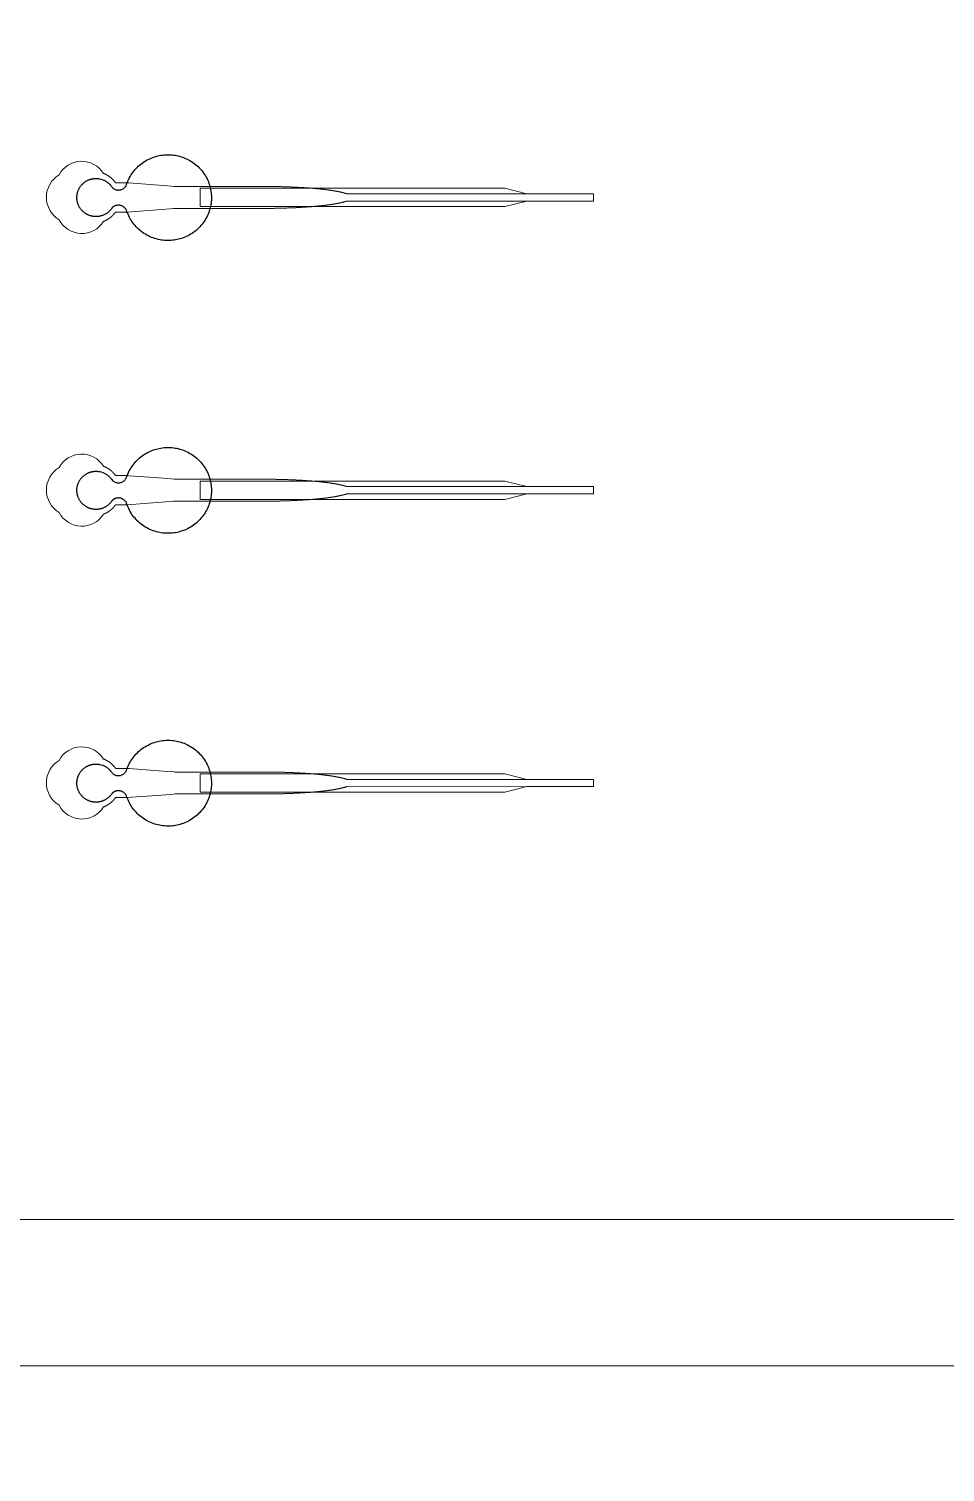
# Model space of a CAD drawing. Header units: inches. Extents: x -52997 to 52003, y -52254 to 52746.
# Drawn here: x -15364 to -9110, y -7101 to 2758 of the extents above; entities that cross this region are included whole.
import ezdxf

# ---------------------------------------------------------------- set-up
doc = ezdxf.new("R2010")
doc.units = ezdxf.units.IN
doc.header["$MEASUREMENT"] = 0
doc.layers.add('1', color=1, linetype='Continuous')
doc.layers.add('2', color=140, linetype='Continuous', lineweight=0)
doc.layers.add('3', color=90, linetype='Continuous', lineweight=0)

msp = doc.modelspace()

# ---------------------------------------------------------------- linework, layer by layer
at = {"layer": '1'}
for points in [[(-16283.4, -47485.7), (0, -47485.7), (16283.4, -47485.7, 5.999107)], [(-16250, -47285.7), (0, -47285.7), (16250, -47285.7, 5.986812)], [(-13685.8, -45485.7), (0, -45485.7), (13685.8, -45485.7, 6.794322)]]:
    msp.add_lwpolyline(points, format="xyb", close=True, dxfattribs=at)
msp.add_circle((-497.2, 245.8), 52500, dxfattribs=at)
for points in [[(-14797.1, 1534.5), (-14774.9, 1557.7), (-14743.2, 1552.5), (-14711.6, 1547.3), (-14697.9, 1518.2), (-14622.5, 1277.4), (-14370.5, 1315.1), (-14118.5, 1352.7), (-14118.4, 1604.9), (-14118.2, 1857), (-14370.2, 1894.9), (-14622.2, 1932.8), (-14697.9, 1692.1), (-14711.1, 1663.6), (-14741.9, 1657.8), (-14772.8, 1652.1), (-14795.4, 1673.9), (-14846.7, 1757.3), (-14941.1, 1731.2), (-15035.5, 1705.1), (-15036.7, 1607.1), (-15037.9, 1509.2), (-14944.2, 1480.8), (-14850.4, 1452.4), (-14797.1, 1534.5)], [(-14797.1, -465.5), (-14774.9, -442.3), (-14743.2, -447.5), (-14711.6, -452.7), (-14697.9, -481.8), (-14622.5, -722.6), (-14370.5, -684.9), (-14118.5, -647.3), (-14118.4, -395.1), (-14118.2, -143), (-14370.2, -105.1), (-14622.2, -67.2), (-14697.9, -307.9), (-14711.1, -336.4), (-14741.9, -342.2), (-14772.8, -347.9), (-14795.4, -326.1), (-14846.7, -242.7), (-14941.1, -268.8), (-15035.5, -294.9), (-15036.7, -392.9), (-15037.9, -490.8), (-14944.2, -519.2), (-14850.4, -547.6), (-14797.1, -465.5)], [(-14797.1, -2465.5), (-14774.9, -2442.3), (-14743.2, -2447.5), (-14711.6, -2452.7), (-14697.9, -2481.8), (-14622.5, -2722.6), (-14370.5, -2684.9), (-14118.5, -2647.3), (-14118.4, -2395.1), (-14118.2, -2143), (-14370.2, -2105.1), (-14622.2, -2067.2), (-14697.9, -2307.9), (-14711.1, -2336.4), (-14741.9, -2342.2), (-14772.8, -2347.9), (-14795.4, -2326.1), (-14846.7, -2242.7), (-14941.1, -2268.8), (-15035.5, -2294.9), (-15036.7, -2392.9), (-15037.9, -2490.8), (-14944.2, -2519.2), (-14850.4, -2547.6), (-14797.1, -2465.5)]]:
    msp.add_rational_spline(points, [1, 0.884783429184, 1, 0.884783429184, 1, 0.758252289935, 1, 0.758252289935, 1, 0.758252289935, 1, 0.758252289935, 1, 0.888941908896, 1, 0.888941908896, 1, 0.79946124759, 1, 0.79946124759, 1, 0.79946124759, 1, 0.79946124759, 1], degree=2, knots=[0, 0, 0, 0.969535, 0.969535, 1.939069, 1.939069, 3.359405, 3.359405, 4.779741, 4.779741, 6.200078, 6.200078, 7.620414, 7.620414, 8.571947, 8.571947, 9.52348, 9.52348, 10.812277, 10.812277, 12.101074, 12.101074, 13.389871, 13.389871, 14.678668, 14.678668, 14.678668], dxfattribs=at)
at = {"layer": '2'}
for points in [[(-16283.4, -47485.7), (0, -47485.7), (16283.4, -47485.7, 5.999107)], [(-16250, -47285.7), (0, -47285.7), (16250, -47285.7, 5.986812)], [(-13685.8, -45485.7), (0, -45485.7), (13685.8, -45485.7, 6.794322)], [(-14854.3, 1442.7), (-14854, 1442.8), (-14853.1, 1443.2), (-14852.3, 1443.5), (-14851.4, 1443.8), (-14850.6, 1444.2), (-14849.8, 1444.5), (-14848.9, 1444.9), (-14848.1, 1445.2), (-14847.2, 1445.6), (-14846.3, 1446), (-14845.5, 1446.4), (-14844.6, 1446.7), (-14843.8, 1447.1), (-14842.9, 1447.5), (-14842.1, 1447.9), (-14841.2, 1448.4), (-14840.4, 1448.8), (-14839.5, 1449.2), (-14838.6, 1449.6), (-14837.8, 1450.1), (-14836.9, 1450.5), (-14836.1, 1451), (-14835.2, 1451.4), (-14834.3, 1451.9), (-14833.5, 1452.3), (-14832.6, 1452.8), (-14831.8, 1453.3), (-14830.9, 1453.8), (-14830.1, 1454.3), (-14829.2, 1454.8), (-14828.4, 1455.3), (-14827.5, 1455.8), (-14826.7, 1456.3), (-14825.8, 1456.8), (-14825, 1457.3), (-14824.1, 1457.8), (-14823.3, 1458.4), (-14822.4, 1458.9), (-14821.6, 1459.5), (-14820.7, 1460), (-14819.9, 1460.6), (-14819.1, 1461.1), (-14818.2, 1461.7), (-14817.4, 1462.3), (-14816.6, 1462.9), (-14815.7, 1463.4), (-14814.9, 1464), (-14814.1, 1464.6), (-14813.2, 1465.2), (-14812.4, 1465.8), (-14811.6, 1466.4), (-14810.8, 1467.1), (-14810, 1467.7), (-14809.2, 1468.3), (-14808.4, 1468.9), (-14807.6, 1469.6), (-14806.8, 1470.2), (-14806, 1470.8), (-14805.2, 1471.5), (-14804.4, 1472.1), (-14803.6, 1472.8), (-14802.8, 1473.5), (-14802.1, 1474.1), (-14801.3, 1474.8), (-14800.5, 1475.5), (-14799.8, 1476.1), (-14799, 1476.8), (-14798.2, 1477.5), (-14797.5, 1478.2), (-14796.7, 1478.9), (-14796, 1479.6), (-14795.3, 1480.3), (-14794.5, 1481), (-14793.8, 1481.7), (-14793.1, 1482.4), (-14792.3, 1483.1), (-14791.6, 1483.8), (-14790.9, 1484.5), (-14790.2, 1485.3), (-14789.5, 1486), (-14788.8, 1486.7), (-14788.1, 1487.4), (-14787.5, 1488.2), (-14786.8, 1488.9), (-14786.1, 1489.6), (-14785.4, 1490.4), (-14784.8, 1491.1), (-14784.1, 1491.9), (-14783.5, 1492.6), (-14782.8, 1493.4), (-14782.2, 1494.1), (-14781.5, 1494.9), (-14780.9, 1495.6), (-14780.3, 1496.4), (-14779.7, 1497.1), (-14779.1, 1497.9), (-14778.5, 1498.6), (-14777.9, 1499.4), (-14777.3, 1500.2), (-14776.7, 1500.9), (-14776.1, 1501.7), (-14775.5, 1502.5), (-14775, 1503.2), (-14774.4, 1504), (-14773.9, 1504.8), (-14773.3, 1505.5), (-14772.8, 1506.3), (-14729.2, 1506.3), (-14707.4, 1506.3), (-14696.5, 1506.3), (-14693.8, 1506.3), (-14692.4, 1506.3), (-14692.4, 1506.3), (-14692.4, 1506.3), (-14692.4, 1506.3), (-14692.3, 1506.3), (-14692.3, 1506.3), (-14692.2, 1506.3), (-14691.9, 1506.4), (-14691.2, 1506.4), (-14689.8, 1506.5), (-14687.1, 1506.7), (-14665, 1508.4), (-14488.3, 1522), (-14400, 1528.7), (-14377.9, 1530.4), (-14366.9, 1531.3), (-14366.5, 1531.3), (-14366.5, 1531.3), (-14366.4, 1531.3), (-14366.4, 1531.3), (-14366.3, 1531.3), (-14365.9, 1531.3), (-14105.4, 1531.3), (-14099.1, 1531.3), (-14086.6, 1531.3), (-13986.1, 1531.3), (-13785, 1531.3), (-13772.5, 1531.3), (-13766.2, 1531.3), (-13763, 1531.3), (-13761.5, 1531.3), (-13761.1, 1531.3), (-13760.9, 1531.3), (-13760.8, 1531.3), (-13760.7, 1531.3), (-13760.7, 1531.3), (-13760.7, 1531.3), (-13760.1, 1531.3), (-13755.5, 1531.3), (-13750.9, 1531.3), (-13746.3, 1531.3), (-13741.7, 1531.4), (-13737, 1531.4), (-13732.4, 1531.4), (-13727.7, 1531.4), (-13723, 1531.5), (-13718.3, 1531.5), (-13713.6, 1531.5), (-13708.9, 1531.6), (-13704.2, 1531.7), (-13699.5, 1531.7), (-13694.7, 1531.8), (-13690, 1531.8), (-13685.2, 1531.9), (-13680.4, 1532), (-13675.7, 1532.1), (-13670.9, 1532.2), (-13666.1, 1532.3), (-13661.3, 1532.4), (-13656.5, 1532.5), (-13651.7, 1532.6), (-13646.9, 1532.7), (-13642.1, 1532.8), (-13637.2, 1532.9), (-13632.4, 1533.1), (-13627.6, 1533.2), (-13622.8, 1533.3), (-13617.9, 1533.5), (-13613.1, 1533.6), (-13608.3, 1533.8), (-13603.4, 1533.9), (-13598.6, 1534.1), (-13593.8, 1534.3), (-13588.9, 1534.5), (-13584.1, 1534.6), (-13579.3, 1534.8), (-13574.5, 1535), (-13569.6, 1535.2), (-13564.8, 1535.4), (-13560, 1535.6), (-13555.2, 1535.9), (-13550.4, 1536.1), (-13545.6, 1536.3), (-13540.8, 1536.5), (-13536.1, 1536.8), (-13531.3, 1537), (-13526.5, 1537.3), (-13521.8, 1537.5), (-13517, 1537.8), (-13512.3, 1538), (-13507.6, 1538.3), (-13502.9, 1538.6), (-13498.2, 1538.9), (-13493.5, 1539.2), (-13488.8, 1539.5), (-13484.2, 1539.8), (-13479.6, 1540.1), (-13474.9, 1540.4), (-13470.3, 1540.7), (-13465.7, 1541), (-13461.2, 1541.3), (-13458.9, 1541.5), (-13456.6, 1541.7), (-13454.3, 1541.8), (-13452.1, 1542), (-13449.8, 1542.2), (-13447.6, 1542.3), (-13445.3, 1542.5), (-13443.1, 1542.7), (-13440.8, 1542.9), (-13438.6, 1543), (-13436.3, 1543.2), (-13434.1, 1543.4), (-13431.9, 1543.6), (-13429.7, 1543.8), (-13427.5, 1543.9), (-13425.3, 1544.1), (-13423.1, 1544.3), (-13420.9, 1544.5), (-13418.7, 1544.7), (-13416.5, 1544.9), (-13414.3, 1545.1), (-13412.2, 1545.3), (-13410, 1545.5), (-13407.9, 1545.7), (-13405.7, 1545.9), (-13403.6, 1546.1), (-13401.4, 1546.3), (-13399.3, 1546.5), (-13397.2, 1546.7), (-13395, 1546.9), (-13392.9, 1547.1), (-13390.8, 1547.3), (-13388.7, 1547.5), (-13386.6, 1547.7), (-13384.6, 1547.9), (-13382.5, 1548.1), (-13380.4, 1548.3), (-13378.3, 1548.5), (-13376.3, 1548.7), (-13374.2, 1548.9), (-13372.2, 1549.2), (-13370.2, 1549.4), (-13368.1, 1549.6), (-13366.1, 1549.8), (-13364.1, 1550), (-13362.1, 1550.3), (-13360.1, 1550.5), (-13358.1, 1550.7), (-13356.1, 1550.9), (-13354.2, 1551.2), (-13352.2, 1551.4), (-13350.2, 1551.6), (-13348.3, 1551.8), (-13346.4, 1552.1), (-13344.4, 1552.3), (-13342.5, 1552.5), (-13340.6, 1552.8), (-13338.7, 1553), (-13336.8, 1553.2), (-13334.9, 1553.5), (-13333, 1553.7), (-13331.1, 1554), (-13329.3, 1554.2), (-13327.4, 1554.4), (-13325.6, 1554.7), (-13323.7, 1554.9), (-13321.9, 1555.2), (-13320.1, 1555.4), (-13318.3, 1555.7), (-13316.4, 1555.9), (-13314.7, 1556.2), (-13312.9, 1556.4), (-13311.1, 1556.7), (-13309.3, 1556.9), (-13307.6, 1557.2), (-13305.8, 1557.4), (-13304.1, 1557.7), (-13302.4, 1557.9), (-13300.6, 1558.2), (-13298.9, 1558.4), (-13297.2, 1558.7), (-13295.5, 1558.9), (-13293.8, 1559.2), (-13292.2, 1559.5), (-13290.5, 1559.7), (-13288.9, 1560), (-13287.2, 1560.3), (-13285.6, 1560.5), (-13284, 1560.8), (-13282.3, 1561), (-13280.7, 1561.3), (-13279.1, 1561.6), (-13277.6, 1561.8), (-13276, 1562.1), (-13274.4, 1562.4), (-13272.9, 1562.7), (-13271.3, 1562.9), (-13269.8, 1563.2), (-13268.3, 1563.5), (-13266.8, 1563.7), (-13265.3, 1564), (-13263.8, 1564.3), (-13262.3, 1564.6), (-13260.8, 1564.8), (-13259.4, 1565.1), (-13257.9, 1565.4), (-13256.5, 1565.7), (-13255, 1565.9), (-13253.6, 1566.2), (-13252.2, 1566.5), (-13250.8, 1566.8), (-13249.4, 1567.1), (-13248.1, 1567.4), (-13246.7, 1567.6), (-13245.3, 1567.9), (-13244, 1568.2), (-13242.7, 1568.5), (-13241.3, 1568.8), (-13240, 1569.1), (-13238.7, 1569.3), (-13237.4, 1569.6), (-13236.1, 1569.9), (-13234.9, 1570.2), (-13233.6, 1570.5), (-13232.4, 1570.8), (-13231.1, 1571.1), (-13229.9, 1571.4), (-13228.7, 1571.6), (-13227.5, 1571.9), (-13226.3, 1572.2), (-13225.1, 1572.5), (-13223.9, 1572.8), (-13222.8, 1573.1), (-13221.6, 1573.4), (-13220.5, 1573.7), (-13219.4, 1574), (-13218.3, 1574.3), (-13217.2, 1574.6), (-13216.1, 1574.9), (-13215, 1575.1), (-13213.9, 1575.4), (-13212.8, 1575.7), (-13211.8, 1576), (-13210.8, 1576.3), (-13209.7, 1576.6), (-13208.7, 1576.9), (-13207.7, 1577.2), (-13206.7, 1577.5), (-13205.7, 1577.8), (-13204.8, 1578.1), (-13203.8, 1578.4), (-13202.9, 1578.7), (-13201.9, 1579), (-13201, 1579.3), (-13200.1, 1579.6), (-13199.2, 1579.9), (-13198.3, 1580.2), (-13197.4, 1580.5), (-13196.5, 1580.8), (-13195.1, 1581.3), (-11509.5, 1581.1), (-11509.5, 1631.3), (-13195, 1631.3), (-13195.3, 1631.4), (-13196.2, 1631.7), (-13197, 1632), (-13197.9, 1632.3), (-13198.8, 1632.6), (-13199.7, 1632.9), (-13200.6, 1633.2), (-13201.6, 1633.5), (-13202.5, 1633.8), (-13203.4, 1634.1), (-13204.4, 1634.4), (-13205.4, 1634.7), (-13206.4, 1635), (-13207.4, 1635.3), (-13208.4, 1635.6), (-13209.4, 1635.9), (-13210.4, 1636.2), (-13211.4, 1636.5), (-13212.5, 1636.8), (-13213.6, 1637.1), (-13214.6, 1637.4), (-13215.7, 1637.7), (-13216.8, 1638), (-13217.9, 1638.3), (-13219, 1638.6), (-13220.1, 1638.9), (-13221.3, 1639.2), (-13222.4, 1639.5), (-13223.6, 1639.7), (-13224.8, 1640), (-13225.9, 1640.3), (-13227.1, 1640.6), (-13228.3, 1640.9), (-13229.6, 1641.2), (-13230.8, 1641.5), (-13232, 1641.8), (-13233.3, 1642.1), (-13234.5, 1642.4), (-13235.8, 1642.6), (-13237.1, 1642.9), (-13238.4, 1643.2), (-13239.7, 1643.5), (-13241, 1643.8), (-13242.3, 1644.1), (-13243.6, 1644.4), (-13245, 1644.6), (-13246.3, 1644.9), (-13247.7, 1645.2), (-13249.1, 1645.5), (-13250.5, 1645.8), (-13251.9, 1646.1), (-13253.3, 1646.3), (-13254.7, 1646.6), (-13256.1, 1646.9), (-13257.6, 1647.2), (-13259, 1647.5), (-13260.5, 1647.7), (-13261.9, 1648), (-13263.4, 1648.3), (-13264.9, 1648.6), (-13266.4, 1648.8), (-13267.9, 1649.1), (-13269.4, 1649.4), (-13271, 1649.6), (-13272.5, 1649.9), (-13274.1, 1650.2), (-13275.6, 1650.5), (-13277.2, 1650.7), (-13278.8, 1651), (-13280.4, 1651.3), (-13282, 1651.5), (-13283.6, 1651.8), (-13285.2, 1652.1), (-13286.9, 1652.3), (-13288.5, 1652.6), (-13290.2, 1652.9), (-13291.8, 1653.1), (-13293.5, 1653.4), (-13295.2, 1653.6), (-13296.9, 1653.9), (-13298.6, 1654.1), (-13300.3, 1654.4), (-13302, 1654.7), (-13303.7, 1654.9), (-13305.5, 1655.2), (-13307.2, 1655.4), (-13309, 1655.7), (-13310.7, 1655.9), (-13312.5, 1656.2), (-13314.3, 1656.4), (-13316.1, 1656.7), (-13317.9, 1656.9), (-13319.7, 1657.2), (-13321.5, 1657.4), (-13323.3, 1657.7), (-13325.2, 1657.9), (-13327, 1658.1), (-13328.9, 1658.4), (-13330.7, 1658.6), (-13332.6, 1658.9), (-13334.5, 1659.1), (-13336.4, 1659.3), (-13338.3, 1659.6), (-13340.2, 1659.8), (-13342.1, 1660), (-13344, 1660.3), (-13346, 1660.5), (-13347.9, 1660.7), (-13349.8, 1661), (-13351.8, 1661.2), (-13353.8, 1661.4), (-13355.7, 1661.7), (-13357.7, 1661.9), (-13359.7, 1662.1), (-13361.7, 1662.3), (-13363.7, 1662.6), (-13365.7, 1662.8), (-13367.7, 1663), (-13369.7, 1663.2), (-13371.8, 1663.4), (-13373.8, 1663.6), (-13375.9, 1663.9), (-13377.9, 1664.1), (-13380, 1664.3), (-13382, 1664.5), (-13384.1, 1664.7), (-13386.2, 1664.9), (-13388.3, 1665.1), (-13390.4, 1665.3), (-13392.5, 1665.5), (-13394.6, 1665.7), (-13396.7, 1665.9), (-13398.8, 1666.1), (-13400.9, 1666.3), (-13403.1, 1666.5), (-13405.2, 1666.7), (-13407.4, 1666.9), (-13409.5, 1667.1), (-13411.7, 1667.3), (-13413.8, 1667.5), (-13416, 1667.7), (-13418.2, 1667.9), (-13420.4, 1668.1), (-13422.5, 1668.3), (-13424.7, 1668.5), (-13426.9, 1668.6), (-13429.1, 1668.8), (-13431.4, 1669), (-13433.6, 1669.2), (-13435.8, 1669.4), (-13438, 1669.5), (-13440.2, 1669.7), (-13442.5, 1669.9), (-13444.7, 1670.1), (-13447, 1670.2), (-13449.2, 1670.4), (-13451.5, 1670.6), (-13453.7, 1670.8), (-13456, 1670.9), (-13458.3, 1671.1), (-13462.8, 1671.4), (-13467.4, 1671.7), (-13472, 1672.1), (-13476.6, 1672.4), (-13481.2, 1672.7), (-13485.8, 1673), (-13490.5, 1673.3), (-13495.1, 1673.6), (-13499.8, 1673.9), (-13504.5, 1674.1), (-13509.2, 1674.4), (-13513.9, 1674.7), (-13518.6, 1674.9), (-13523.3, 1675.2), (-13528.1, 1675.5), (-13532.8, 1675.7), (-13537.6, 1675.9), (-13542.3, 1676.2), (-13547.1, 1676.4), (-13551.9, 1676.6), (-13556.6, 1676.8), (-13561.4, 1677.1), (-13566.2, 1677.3), (-13571, 1677.5), (-13575.8, 1677.7), (-13580.6, 1677.9), (-13585.4, 1678), (-13590.2, 1678.2), (-13595, 1678.4), (-13599.8, 1678.6), (-13604.7, 1678.7), (-13609.5, 1678.9), (-13614.3, 1679.1), (-13619.1, 1679.2), (-13623.9, 1679.3), (-13628.7, 1679.5), (-13633.5, 1679.6), (-13638.3, 1679.7), (-13643.1, 1679.9), (-13647.9, 1680), (-13652.7, 1680.1), (-13657.4, 1680.2), (-13662.2, 1680.3), (-13667, 1680.4), (-13671.7, 1680.5), (-13676.5, 1680.6), (-13681.2, 1680.7), (-13686, 1680.7), (-13690.7, 1680.8), (-13695.4, 1680.9), (-13700.1, 1680.9), (-13704.8, 1681), (-13709.5, 1681), (-13714.2, 1681.1), (-13718.9, 1681.1), (-13723.5, 1681.2), (-13728.2, 1681.2), (-13732.8, 1681.2), (-13737.4, 1681.3), (-13742, 1681.3), (-13746.6, 1681.3), (-13748.9, 1681.3), (-13749.5, 1681.3), (-13749.8, 1681.3), (-13749.9, 1681.3), (-13750.1, 1681.3), (-13751.7, 1681.3), (-13758.1, 1681.3), (-13770.9, 1681.3), (-13821.8, 1681.3), (-14025.8, 1681.3), (-14076.8, 1681.3), (-14102.3, 1681.3), (-14108.6, 1681.3), (-14110.2, 1681.3), (-14366, 1681.3), (-14366.4, 1681.3), (-14366.4, 1681.3), (-14366.5, 1681.3), (-14366.5, 1681.3), (-14366.6, 1681.3), (-14366.9, 1681.3), (-14368.3, 1681.4), (-14373.8, 1681.9), (-14418, 1685.3), (-14506.3, 1692), (-14683, 1705.6), (-14688.5, 1706), (-14691.2, 1706.2), (-14691.9, 1706.3), (-14692.3, 1706.3), (-14692.3, 1706.3), (-14692.3, 1706.3), (-14692.4, 1706.3), (-14692.4, 1706.3), (-14692.4, 1706.3), (-14692.4, 1706.3), (-14692.8, 1706.3), (-14695.5, 1706.3), (-14700.9, 1706.3), (-14711.8, 1706.3), (-14733.6, 1706.3), (-14755.4, 1706.3), (-14766.3, 1706.3), (-14771.8, 1706.3), (-14772.4, 1706.3), (-14772.6, 1706.3), (-14772.7, 1706.3), (-14772.7, 1706.3), (-14772.8, 1706.3), (-14772.8, 1706.3), (-14772.8, 1706.3), (-14773.2, 1706.9), (-14774, 1708), (-14774.8, 1709.1), (-14775.6, 1710.3), (-14776.5, 1711.4), (-14777.3, 1712.5), (-14778.2, 1713.6), (-14779, 1714.7), (-14779.9, 1715.8), (-14780.8, 1717), (-14781.7, 1718.1), (-14782.7, 1719.2), (-14783.6, 1720.3), (-14784.6, 1721.4), (-14785.5, 1722.4), (-14786.5, 1723.5), (-14787.5, 1724.6), (-14788.5, 1725.7), (-14789.5, 1726.8), (-14790.5, 1727.8), (-14791.6, 1728.9), (-14792.6, 1729.9), (-14793.7, 1731), (-14794.8, 1732), (-14795.9, 1733.1), (-14797, 1734.1), (-14798.1, 1735.1), (-14799.2, 1736.1), (-14800.3, 1737.2), (-14801.5, 1738.2), (-14802.6, 1739.2), (-14803.8, 1740.1), (-14805, 1741.1), (-14806.2, 1742.1), (-14807.4, 1743.1), (-14808.6, 1744), (-14809.8, 1745), (-14811, 1745.9), (-14812.3, 1746.8), (-14813.5, 1747.7), (-14814.8, 1748.7), (-14816, 1749.6), (-14817.3, 1750.4), (-14818.6, 1751.3), (-14819.9, 1752.2), (-14821.2, 1753.1), (-14822.5, 1753.9), (-14823.8, 1754.7), (-14825.2, 1755.6), (-14826.5, 1756.4), (-14827.8, 1757.2), (-14829.2, 1758), (-14830.5, 1758.7), (-14831.9, 1759.5), (-14833.3, 1760.3), (-14834.6, 1761), (-14836, 1761.7), (-14837.4, 1762.4), (-14838.8, 1763.1), (-14840.2, 1763.8), (-14841.6, 1764.5), (-14843, 1765.2), (-14844.4, 1765.8), (-14845.9, 1766.5), (-14847.3, 1767.1), (-14848.7, 1767.7), (-14850.1, 1768.3), (-14851.6, 1768.9), (-14853, 1769.4), (-14854.2, 1769.9, 0.576044), (-15158.8, 1760.6, 0.560065), (-15158.8, 1454.1, 0.578435)], [(-14854.3, -557.3), (-14854, -557.2), (-14853.1, -556.8), (-14852.3, -556.5), (-14851.4, -556.2), (-14850.6, -555.8), (-14849.8, -555.5), (-14848.9, -555.1), (-14848.1, -554.8), (-14847.2, -554.4), (-14846.3, -554), (-14845.5, -553.6), (-14844.6, -553.3), (-14843.8, -552.9), (-14842.9, -552.5), (-14842.1, -552.1), (-14841.2, -551.6), (-14840.4, -551.2), (-14839.5, -550.8), (-14838.6, -550.4), (-14837.8, -549.9), (-14836.9, -549.5), (-14836.1, -549), (-14835.2, -548.6), (-14834.3, -548.1), (-14833.5, -547.7), (-14832.6, -547.2), (-14831.8, -546.7), (-14830.9, -546.2), (-14830.1, -545.7), (-14829.2, -545.2), (-14828.4, -544.7), (-14827.5, -544.2), (-14826.7, -543.7), (-14825.8, -543.2), (-14825, -542.7), (-14824.1, -542.2), (-14823.3, -541.6), (-14822.4, -541.1), (-14821.6, -540.5), (-14820.7, -540), (-14819.9, -539.4), (-14819.1, -538.9), (-14818.2, -538.3), (-14817.4, -537.7), (-14816.6, -537.1), (-14815.7, -536.6), (-14814.9, -536), (-14814.1, -535.4), (-14813.2, -534.8), (-14812.4, -534.2), (-14811.6, -533.6), (-14810.8, -532.9), (-14810, -532.3), (-14809.2, -531.7), (-14808.4, -531.1), (-14807.6, -530.4), (-14806.8, -529.8), (-14806, -529.2), (-14805.2, -528.5), (-14804.4, -527.9), (-14803.6, -527.2), (-14802.8, -526.5), (-14802.1, -525.9), (-14801.3, -525.2), (-14800.5, -524.5), (-14799.8, -523.9), (-14799, -523.2), (-14798.2, -522.5), (-14797.5, -521.8), (-14796.7, -521.1), (-14796, -520.4), (-14795.3, -519.7), (-14794.5, -519), (-14793.8, -518.3), (-14793.1, -517.6), (-14792.3, -516.9), (-14791.6, -516.2), (-14790.9, -515.5), (-14790.2, -514.7), (-14789.5, -514), (-14788.8, -513.3), (-14788.1, -512.6), (-14787.5, -511.8), (-14786.8, -511.1), (-14786.1, -510.4), (-14785.4, -509.6), (-14784.8, -508.9), (-14784.1, -508.1), (-14783.5, -507.4), (-14782.8, -506.6), (-14782.2, -505.9), (-14781.5, -505.1), (-14780.9, -504.4), (-14780.3, -503.6), (-14779.7, -502.9), (-14779.1, -502.1), (-14778.5, -501.4), (-14777.9, -500.6), (-14777.3, -499.8), (-14776.7, -499.1), (-14776.1, -498.3), (-14775.5, -497.5), (-14775, -496.8), (-14774.4, -496), (-14773.9, -495.2), (-14773.3, -494.5), (-14772.8, -493.7), (-14729.2, -493.7), (-14707.4, -493.7), (-14696.5, -493.7), (-14693.8, -493.7), (-14692.4, -493.7), (-14692.4, -493.7), (-14692.4, -493.7), (-14692.4, -493.7), (-14692.3, -493.7), (-14692.3, -493.7), (-14692.2, -493.7), (-14691.9, -493.6), (-14691.2, -493.6), (-14689.8, -493.5), (-14687.1, -493.3), (-14665, -491.6), (-14488.3, -478), (-14400, -471.3), (-14377.9, -469.6), (-14366.9, -468.7), (-14366.5, -468.7), (-14366.5, -468.7), (-14366.4, -468.7), (-14366.4, -468.7), (-14366.3, -468.7), (-14365.9, -468.7), (-14105.4, -468.7), (-14099.1, -468.7), (-14086.6, -468.7), (-13986.1, -468.7), (-13785, -468.7), (-13772.5, -468.7), (-13766.2, -468.7), (-13763, -468.7), (-13761.5, -468.7), (-13761.1, -468.7), (-13760.9, -468.7), (-13760.8, -468.7), (-13760.7, -468.7), (-13760.7, -468.7), (-13760.7, -468.7), (-13760.1, -468.7), (-13755.5, -468.7), (-13750.9, -468.7), (-13746.3, -468.7), (-13741.7, -468.6), (-13737, -468.6), (-13732.4, -468.6), (-13727.7, -468.6), (-13723, -468.5), (-13718.3, -468.5), (-13713.6, -468.5), (-13708.9, -468.4), (-13704.2, -468.3), (-13699.5, -468.3), (-13694.7, -468.2), (-13690, -468.2), (-13685.2, -468.1), (-13680.4, -468), (-13675.7, -467.9), (-13670.9, -467.8), (-13666.1, -467.7), (-13661.3, -467.6), (-13656.5, -467.5), (-13651.7, -467.4), (-13646.9, -467.3), (-13642.1, -467.2), (-13637.2, -467.1), (-13632.4, -466.9), (-13627.6, -466.8), (-13622.8, -466.7), (-13617.9, -466.5), (-13613.1, -466.4), (-13608.3, -466.2), (-13603.4, -466.1), (-13598.6, -465.9), (-13593.8, -465.7), (-13588.9, -465.5), (-13584.1, -465.4), (-13579.3, -465.2), (-13574.5, -465), (-13569.6, -464.8), (-13564.8, -464.6), (-13560, -464.4), (-13555.2, -464.1), (-13550.4, -463.9), (-13545.6, -463.7), (-13540.8, -463.5), (-13536.1, -463.2), (-13531.3, -463), (-13526.5, -462.7), (-13521.8, -462.5), (-13517, -462.2), (-13512.3, -462), (-13507.6, -461.7), (-13502.9, -461.4), (-13498.2, -461.1), (-13493.5, -460.8), (-13488.8, -460.5), (-13484.2, -460.2), (-13479.6, -459.9), (-13474.9, -459.6), (-13470.3, -459.3), (-13465.7, -459), (-13461.2, -458.7), (-13458.9, -458.5), (-13456.6, -458.3), (-13454.3, -458.2), (-13452.1, -458), (-13449.8, -457.8), (-13447.6, -457.7), (-13445.3, -457.5), (-13443.1, -457.3), (-13440.8, -457.1), (-13438.6, -457), (-13436.3, -456.8), (-13434.1, -456.6), (-13431.9, -456.4), (-13429.7, -456.2), (-13427.5, -456.1), (-13425.3, -455.9), (-13423.1, -455.7), (-13420.9, -455.5), (-13418.7, -455.3), (-13416.5, -455.1), (-13414.3, -454.9), (-13412.2, -454.7), (-13410, -454.5), (-13407.9, -454.3), (-13405.7, -454.1), (-13403.6, -453.9), (-13401.4, -453.7), (-13399.3, -453.5), (-13397.2, -453.3), (-13395, -453.1), (-13392.9, -452.9), (-13390.8, -452.7), (-13388.7, -452.5), (-13386.6, -452.3), (-13384.6, -452.1), (-13382.5, -451.9), (-13380.4, -451.7), (-13378.3, -451.5), (-13376.3, -451.3), (-13374.2, -451.1), (-13372.2, -450.8), (-13370.2, -450.6), (-13368.1, -450.4), (-13366.1, -450.2), (-13364.1, -450), (-13362.1, -449.7), (-13360.1, -449.5), (-13358.1, -449.3), (-13356.1, -449.1), (-13354.2, -448.8), (-13352.2, -448.6), (-13350.2, -448.4), (-13348.3, -448.2), (-13346.4, -447.9), (-13344.4, -447.7), (-13342.5, -447.5), (-13340.6, -447.2), (-13338.7, -447), (-13336.8, -446.8), (-13334.9, -446.5), (-13333, -446.3), (-13331.1, -446), (-13329.3, -445.8), (-13327.4, -445.6), (-13325.6, -445.3), (-13323.7, -445.1), (-13321.9, -444.8), (-13320.1, -444.6), (-13318.3, -444.3), (-13316.4, -444.1), (-13314.7, -443.8), (-13312.9, -443.6), (-13311.1, -443.3), (-13309.3, -443.1), (-13307.6, -442.8), (-13305.8, -442.6), (-13304.1, -442.3), (-13302.4, -442.1), (-13300.6, -441.8), (-13298.9, -441.6), (-13297.2, -441.3), (-13295.5, -441.1), (-13293.8, -440.8), (-13292.2, -440.5), (-13290.5, -440.3), (-13288.9, -440), (-13287.2, -439.7), (-13285.6, -439.5), (-13284, -439.2), (-13282.3, -439), (-13280.7, -438.7), (-13279.1, -438.4), (-13277.6, -438.2), (-13276, -437.9), (-13274.4, -437.6), (-13272.9, -437.3), (-13271.3, -437.1), (-13269.8, -436.8), (-13268.3, -436.5), (-13266.8, -436.3), (-13265.3, -436), (-13263.8, -435.7), (-13262.3, -435.4), (-13260.8, -435.2), (-13259.4, -434.9), (-13257.9, -434.6), (-13256.5, -434.3), (-13255, -434.1), (-13253.6, -433.8), (-13252.2, -433.5), (-13250.8, -433.2), (-13249.4, -432.9), (-13248.1, -432.6), (-13246.7, -432.4), (-13245.3, -432.1), (-13244, -431.8), (-13242.7, -431.5), (-13241.3, -431.2), (-13240, -430.9), (-13238.7, -430.7), (-13237.4, -430.4), (-13236.1, -430.1), (-13234.9, -429.8), (-13233.6, -429.5), (-13232.4, -429.2), (-13231.1, -428.9), (-13229.9, -428.6), (-13228.7, -428.4), (-13227.5, -428.1), (-13226.3, -427.8), (-13225.1, -427.5), (-13223.9, -427.2), (-13222.8, -426.9), (-13221.6, -426.6), (-13220.5, -426.3), (-13219.4, -426), (-13218.3, -425.7), (-13217.2, -425.4), (-13216.1, -425.1), (-13215, -424.9), (-13213.9, -424.6), (-13212.8, -424.3), (-13211.8, -424), (-13210.8, -423.7), (-13209.7, -423.4), (-13208.7, -423.1), (-13207.7, -422.8), (-13206.7, -422.5), (-13205.7, -422.2), (-13204.8, -421.9), (-13203.8, -421.6), (-13202.9, -421.3), (-13201.9, -421), (-13201, -420.7), (-13200.1, -420.4), (-13199.2, -420.1), (-13198.3, -419.8), (-13197.4, -419.5), (-13196.5, -419.2), (-13195.1, -418.7), (-11509.5, -418.9), (-11509.5, -368.7), (-13195, -368.7), (-13195.3, -368.6), (-13196.2, -368.3), (-13197, -368), (-13197.9, -367.7), (-13198.8, -367.4), (-13199.7, -367.1), (-13200.6, -366.8), (-13201.6, -366.5), (-13202.5, -366.2), (-13203.4, -365.9), (-13204.4, -365.6), (-13205.4, -365.3), (-13206.4, -365), (-13207.4, -364.7), (-13208.4, -364.4), (-13209.4, -364.1), (-13210.4, -363.8), (-13211.4, -363.5), (-13212.5, -363.2), (-13213.6, -362.9), (-13214.6, -362.6), (-13215.7, -362.3), (-13216.8, -362), (-13217.9, -361.7), (-13219, -361.4), (-13220.1, -361.1), (-13221.3, -360.8), (-13222.4, -360.5), (-13223.6, -360.3), (-13224.8, -360), (-13225.9, -359.7), (-13227.1, -359.4), (-13228.3, -359.1), (-13229.6, -358.8), (-13230.8, -358.5), (-13232, -358.2), (-13233.3, -357.9), (-13234.5, -357.6), (-13235.8, -357.4), (-13237.1, -357.1), (-13238.4, -356.8), (-13239.7, -356.5), (-13241, -356.2), (-13242.3, -355.9), (-13243.6, -355.6), (-13245, -355.4), (-13246.3, -355.1), (-13247.7, -354.8), (-13249.1, -354.5), (-13250.5, -354.2), (-13251.9, -353.9), (-13253.3, -353.7), (-13254.7, -353.4), (-13256.1, -353.1), (-13257.6, -352.8), (-13259, -352.5), (-13260.5, -352.3), (-13261.9, -352), (-13263.4, -351.7), (-13264.9, -351.4), (-13266.4, -351.2), (-13267.9, -350.9), (-13269.4, -350.6), (-13271, -350.4), (-13272.5, -350.1), (-13274.1, -349.8), (-13275.6, -349.5), (-13277.2, -349.3), (-13278.8, -349), (-13280.4, -348.7), (-13282, -348.5), (-13283.6, -348.2), (-13285.2, -347.9), (-13286.9, -347.7), (-13288.5, -347.4), (-13290.2, -347.1), (-13291.8, -346.9), (-13293.5, -346.6), (-13295.2, -346.4), (-13296.9, -346.1), (-13298.6, -345.9), (-13300.3, -345.6), (-13302, -345.3), (-13303.7, -345.1), (-13305.5, -344.8), (-13307.2, -344.6), (-13309, -344.3), (-13310.7, -344.1), (-13312.5, -343.8), (-13314.3, -343.6), (-13316.1, -343.3), (-13317.9, -343.1), (-13319.7, -342.8), (-13321.5, -342.6), (-13323.3, -342.3), (-13325.2, -342.1), (-13327, -341.9), (-13328.9, -341.6), (-13330.7, -341.4), (-13332.6, -341.1), (-13334.5, -340.9), (-13336.4, -340.7), (-13338.3, -340.4), (-13340.2, -340.2), (-13342.1, -340), (-13344, -339.7), (-13346, -339.5), (-13347.9, -339.3), (-13349.8, -339), (-13351.8, -338.8), (-13353.8, -338.6), (-13355.7, -338.3), (-13357.7, -338.1), (-13359.7, -337.9), (-13361.7, -337.7), (-13363.7, -337.4), (-13365.7, -337.2), (-13367.7, -337), (-13369.7, -336.8), (-13371.8, -336.6), (-13373.8, -336.4), (-13375.9, -336.1), (-13377.9, -335.9), (-13380, -335.7), (-13382, -335.5), (-13384.1, -335.3), (-13386.2, -335.1), (-13388.3, -334.9), (-13390.4, -334.7), (-13392.5, -334.5), (-13394.6, -334.3), (-13396.7, -334.1), (-13398.8, -333.9), (-13400.9, -333.7), (-13403.1, -333.5), (-13405.2, -333.3), (-13407.4, -333.1), (-13409.5, -332.9), (-13411.7, -332.7), (-13413.8, -332.5), (-13416, -332.3), (-13418.2, -332.1), (-13420.4, -331.9), (-13422.5, -331.7), (-13424.7, -331.5), (-13426.9, -331.4), (-13429.1, -331.2), (-13431.4, -331), (-13433.6, -330.8), (-13435.8, -330.6), (-13438, -330.5), (-13440.2, -330.3), (-13442.5, -330.1), (-13444.7, -329.9), (-13447, -329.8), (-13449.2, -329.6), (-13451.5, -329.4), (-13453.7, -329.2), (-13456, -329.1), (-13458.3, -328.9), (-13462.8, -328.6), (-13467.4, -328.3), (-13472, -327.9), (-13476.6, -327.6), (-13481.2, -327.3), (-13485.8, -327), (-13490.5, -326.7), (-13495.1, -326.4), (-13499.8, -326.1), (-13504.5, -325.9), (-13509.2, -325.6), (-13513.9, -325.3), (-13518.6, -325.1), (-13523.3, -324.8), (-13528.1, -324.5), (-13532.8, -324.3), (-13537.6, -324.1), (-13542.3, -323.8), (-13547.1, -323.6), (-13551.9, -323.4), (-13556.6, -323.2), (-13561.4, -322.9), (-13566.2, -322.7), (-13571, -322.5), (-13575.8, -322.3), (-13580.6, -322.1), (-13585.4, -322), (-13590.2, -321.8), (-13595, -321.6), (-13599.8, -321.4), (-13604.7, -321.3), (-13609.5, -321.1), (-13614.3, -320.9), (-13619.1, -320.8), (-13623.9, -320.7), (-13628.7, -320.5), (-13633.5, -320.4), (-13638.3, -320.3), (-13643.1, -320.1), (-13647.9, -320), (-13652.7, -319.9), (-13657.4, -319.8), (-13662.2, -319.7), (-13667, -319.6), (-13671.7, -319.5), (-13676.5, -319.4), (-13681.2, -319.3), (-13686, -319.3), (-13690.7, -319.2), (-13695.4, -319.1), (-13700.1, -319.1), (-13704.8, -319), (-13709.5, -319), (-13714.2, -318.9), (-13718.9, -318.9), (-13723.5, -318.8), (-13728.2, -318.8), (-13732.8, -318.8), (-13737.4, -318.7), (-13742, -318.7), (-13746.6, -318.7), (-13748.9, -318.7), (-13749.5, -318.7), (-13749.8, -318.7), (-13749.9, -318.7), (-13750.1, -318.7), (-13751.7, -318.7), (-13758.1, -318.7), (-13770.9, -318.7), (-13821.8, -318.7), (-14025.8, -318.7), (-14076.8, -318.7), (-14102.3, -318.7), (-14108.6, -318.7), (-14110.2, -318.7), (-14366, -318.7), (-14366.4, -318.7), (-14366.4, -318.7), (-14366.5, -318.7), (-14366.5, -318.7), (-14366.6, -318.7), (-14366.9, -318.7), (-14368.3, -318.6), (-14373.8, -318.1), (-14418, -314.7), (-14506.3, -308), (-14683, -294.4), (-14688.5, -294), (-14691.2, -293.8), (-14691.9, -293.7), (-14692.3, -293.7), (-14692.3, -293.7), (-14692.3, -293.7), (-14692.4, -293.7), (-14692.4, -293.7), (-14692.4, -293.7), (-14692.4, -293.7), (-14692.8, -293.7), (-14695.5, -293.7), (-14700.9, -293.7), (-14711.8, -293.7), (-14733.6, -293.7), (-14755.4, -293.7), (-14766.3, -293.7), (-14771.8, -293.7), (-14772.4, -293.7), (-14772.6, -293.7), (-14772.7, -293.7), (-14772.7, -293.7), (-14772.8, -293.7), (-14772.8, -293.7), (-14772.8, -293.7), (-14773.2, -293.1), (-14774, -292), (-14774.8, -290.9), (-14775.6, -289.7), (-14776.5, -288.6), (-14777.3, -287.5), (-14778.2, -286.4), (-14779, -285.3), (-14779.9, -284.2), (-14780.8, -283), (-14781.7, -281.9), (-14782.7, -280.8), (-14783.6, -279.7), (-14784.6, -278.6), (-14785.5, -277.6), (-14786.5, -276.5), (-14787.5, -275.4), (-14788.5, -274.3), (-14789.5, -273.2), (-14790.5, -272.2), (-14791.6, -271.1), (-14792.6, -270.1), (-14793.7, -269), (-14794.8, -268), (-14795.9, -266.9), (-14797, -265.9), (-14798.1, -264.9), (-14799.2, -263.9), (-14800.3, -262.8), (-14801.5, -261.8), (-14802.6, -260.8), (-14803.8, -259.9), (-14805, -258.9), (-14806.2, -257.9), (-14807.4, -256.9), (-14808.6, -256), (-14809.8, -255), (-14811, -254.1), (-14812.3, -253.2), (-14813.5, -252.3), (-14814.8, -251.3), (-14816, -250.4), (-14817.3, -249.6), (-14818.6, -248.7), (-14819.9, -247.8), (-14821.2, -246.9), (-14822.5, -246.1), (-14823.8, -245.3), (-14825.2, -244.4), (-14826.5, -243.6), (-14827.8, -242.8), (-14829.2, -242), (-14830.5, -241.3), (-14831.9, -240.5), (-14833.3, -239.7), (-14834.6, -239), (-14836, -238.3), (-14837.4, -237.6), (-14838.8, -236.9), (-14840.2, -236.2), (-14841.6, -235.5), (-14843, -234.8), (-14844.4, -234.2), (-14845.9, -233.5), (-14847.3, -232.9), (-14848.7, -232.3), (-14850.1, -231.7), (-14851.6, -231.1), (-14853, -230.6), (-14854.2, -230.1, 0.576044), (-15158.8, -239.4, 0.560065), (-15158.8, -545.9, 0.578435)], [(-14854.3, -2557.3), (-14854, -2557.2), (-14853.1, -2556.8), (-14852.3, -2556.5), (-14851.4, -2556.2), (-14850.6, -2555.8), (-14849.8, -2555.5), (-14848.9, -2555.1), (-14848.1, -2554.8), (-14847.2, -2554.4), (-14846.3, -2554), (-14845.5, -2553.6), (-14844.6, -2553.3), (-14843.8, -2552.9), (-14842.9, -2552.5), (-14842.1, -2552.1), (-14841.2, -2551.6), (-14840.4, -2551.2), (-14839.5, -2550.8), (-14838.6, -2550.4), (-14837.8, -2549.9), (-14836.9, -2549.5), (-14836.1, -2549), (-14835.2, -2548.6), (-14834.3, -2548.1), (-14833.5, -2547.7), (-14832.6, -2547.2), (-14831.8, -2546.7), (-14830.9, -2546.2), (-14830.1, -2545.7), (-14829.2, -2545.2), (-14828.4, -2544.7), (-14827.5, -2544.2), (-14826.7, -2543.7), (-14825.8, -2543.2), (-14825, -2542.7), (-14824.1, -2542.2), (-14823.3, -2541.6), (-14822.4, -2541.1), (-14821.6, -2540.5), (-14820.7, -2540), (-14819.9, -2539.4), (-14819.1, -2538.9), (-14818.2, -2538.3), (-14817.4, -2537.7), (-14816.6, -2537.1), (-14815.7, -2536.6), (-14814.9, -2536), (-14814.1, -2535.4), (-14813.2, -2534.8), (-14812.4, -2534.2), (-14811.6, -2533.6), (-14810.8, -2532.9), (-14810, -2532.3), (-14809.2, -2531.7), (-14808.4, -2531.1), (-14807.6, -2530.4), (-14806.8, -2529.8), (-14806, -2529.2), (-14805.2, -2528.5), (-14804.4, -2527.9), (-14803.6, -2527.2), (-14802.8, -2526.5), (-14802.1, -2525.9), (-14801.3, -2525.2), (-14800.5, -2524.5), (-14799.8, -2523.9), (-14799, -2523.2), (-14798.2, -2522.5), (-14797.5, -2521.8), (-14796.7, -2521.1), (-14796, -2520.4), (-14795.3, -2519.7), (-14794.5, -2519), (-14793.8, -2518.3), (-14793.1, -2517.6), (-14792.3, -2516.9), (-14791.6, -2516.2), (-14790.9, -2515.5), (-14790.2, -2514.7), (-14789.5, -2514), (-14788.8, -2513.3), (-14788.1, -2512.6), (-14787.5, -2511.8), (-14786.8, -2511.1), (-14786.1, -2510.4), (-14785.4, -2509.6), (-14784.8, -2508.9), (-14784.1, -2508.1), (-14783.5, -2507.4), (-14782.8, -2506.6), (-14782.2, -2505.9), (-14781.5, -2505.1), (-14780.9, -2504.4), (-14780.3, -2503.6), (-14779.7, -2502.9), (-14779.1, -2502.1), (-14778.5, -2501.4), (-14777.9, -2500.6), (-14777.3, -2499.8), (-14776.7, -2499.1), (-14776.1, -2498.3), (-14775.5, -2497.5), (-14775, -2496.8), (-14774.4, -2496), (-14773.9, -2495.2), (-14773.3, -2494.5), (-14772.8, -2493.7), (-14729.2, -2493.7), (-14707.4, -2493.7), (-14696.5, -2493.7), (-14693.8, -2493.7), (-14692.4, -2493.7), (-14692.4, -2493.7), (-14692.4, -2493.7), (-14692.4, -2493.7), (-14692.3, -2493.7), (-14692.3, -2493.7), (-14692.2, -2493.7), (-14691.9, -2493.6), (-14691.2, -2493.6), (-14689.8, -2493.5), (-14687.1, -2493.3), (-14665, -2491.6), (-14488.3, -2478), (-14400, -2471.3), (-14377.9, -2469.6), (-14366.9, -2468.7), (-14366.5, -2468.7), (-14366.5, -2468.7), (-14366.4, -2468.7), (-14366.4, -2468.7), (-14366.3, -2468.7), (-14365.9, -2468.7), (-14105.4, -2468.7), (-14099.1, -2468.7), (-14086.6, -2468.7), (-13986.1, -2468.7), (-13785, -2468.7), (-13772.5, -2468.7), (-13766.2, -2468.7), (-13763, -2468.7), (-13761.5, -2468.7), (-13761.1, -2468.7), (-13760.9, -2468.7), (-13760.8, -2468.7), (-13760.7, -2468.7), (-13760.7, -2468.7), (-13760.7, -2468.7), (-13760.1, -2468.7), (-13755.5, -2468.7), (-13750.9, -2468.7), (-13746.3, -2468.7), (-13741.7, -2468.6), (-13737, -2468.6), (-13732.4, -2468.6), (-13727.7, -2468.6), (-13723, -2468.5), (-13718.3, -2468.5), (-13713.6, -2468.5), (-13708.9, -2468.4), (-13704.2, -2468.3), (-13699.5, -2468.3), (-13694.7, -2468.2), (-13690, -2468.2), (-13685.2, -2468.1), (-13680.4, -2468), (-13675.7, -2467.9), (-13670.9, -2467.8), (-13666.1, -2467.7), (-13661.3, -2467.6), (-13656.5, -2467.5), (-13651.7, -2467.4), (-13646.9, -2467.3), (-13642.1, -2467.2), (-13637.2, -2467.1), (-13632.4, -2466.9), (-13627.6, -2466.8), (-13622.8, -2466.7), (-13617.9, -2466.5), (-13613.1, -2466.4), (-13608.3, -2466.2), (-13603.4, -2466.1), (-13598.6, -2465.9), (-13593.8, -2465.7), (-13588.9, -2465.5), (-13584.1, -2465.4), (-13579.3, -2465.2), (-13574.5, -2465), (-13569.6, -2464.8), (-13564.8, -2464.6), (-13560, -2464.4), (-13555.2, -2464.1), (-13550.4, -2463.9), (-13545.6, -2463.7), (-13540.8, -2463.5), (-13536.1, -2463.2), (-13531.3, -2463), (-13526.5, -2462.7), (-13521.8, -2462.5), (-13517, -2462.2), (-13512.3, -2462), (-13507.6, -2461.7), (-13502.9, -2461.4), (-13498.2, -2461.1), (-13493.5, -2460.8), (-13488.8, -2460.5), (-13484.2, -2460.2), (-13479.6, -2459.9), (-13474.9, -2459.6), (-13470.3, -2459.3), (-13465.7, -2459), (-13461.2, -2458.7), (-13458.9, -2458.5), (-13456.6, -2458.3), (-13454.3, -2458.2), (-13452.1, -2458), (-13449.8, -2457.8), (-13447.6, -2457.7), (-13445.3, -2457.5), (-13443.1, -2457.3), (-13440.8, -2457.1), (-13438.6, -2457), (-13436.3, -2456.8), (-13434.1, -2456.6), (-13431.9, -2456.4), (-13429.7, -2456.2), (-13427.5, -2456.1), (-13425.3, -2455.9), (-13423.1, -2455.7), (-13420.9, -2455.5), (-13418.7, -2455.3), (-13416.5, -2455.1), (-13414.3, -2454.9), (-13412.2, -2454.7), (-13410, -2454.5), (-13407.9, -2454.3), (-13405.7, -2454.1), (-13403.6, -2453.9), (-13401.4, -2453.7), (-13399.3, -2453.5), (-13397.2, -2453.3), (-13395, -2453.1), (-13392.9, -2452.9), (-13390.8, -2452.7), (-13388.7, -2452.5), (-13386.6, -2452.3), (-13384.6, -2452.1), (-13382.5, -2451.9), (-13380.4, -2451.7), (-13378.3, -2451.5), (-13376.3, -2451.3), (-13374.2, -2451.1), (-13372.2, -2450.8), (-13370.2, -2450.6), (-13368.1, -2450.4), (-13366.1, -2450.2), (-13364.1, -2450), (-13362.1, -2449.7), (-13360.1, -2449.5), (-13358.1, -2449.3), (-13356.1, -2449.1), (-13354.2, -2448.8), (-13352.2, -2448.6), (-13350.2, -2448.4), (-13348.3, -2448.2), (-13346.4, -2447.9), (-13344.4, -2447.7), (-13342.5, -2447.5), (-13340.6, -2447.2), (-13338.7, -2447), (-13336.8, -2446.8), (-13334.9, -2446.5), (-13333, -2446.3), (-13331.1, -2446), (-13329.3, -2445.8), (-13327.4, -2445.6), (-13325.6, -2445.3), (-13323.7, -2445.1), (-13321.9, -2444.8), (-13320.1, -2444.6), (-13318.3, -2444.3), (-13316.4, -2444.1), (-13314.7, -2443.8), (-13312.9, -2443.6), (-13311.1, -2443.3), (-13309.3, -2443.1), (-13307.6, -2442.8), (-13305.8, -2442.6), (-13304.1, -2442.3), (-13302.4, -2442.1), (-13300.6, -2441.8), (-13298.9, -2441.6), (-13297.2, -2441.3), (-13295.5, -2441.1), (-13293.8, -2440.8), (-13292.2, -2440.5), (-13290.5, -2440.3), (-13288.9, -2440), (-13287.2, -2439.7), (-13285.6, -2439.5), (-13284, -2439.2), (-13282.3, -2439), (-13280.7, -2438.7), (-13279.1, -2438.4), (-13277.6, -2438.2), (-13276, -2437.9), (-13274.4, -2437.6), (-13272.9, -2437.3), (-13271.3, -2437.1), (-13269.8, -2436.8), (-13268.3, -2436.5), (-13266.8, -2436.3), (-13265.3, -2436), (-13263.8, -2435.7), (-13262.3, -2435.4), (-13260.8, -2435.2), (-13259.4, -2434.9), (-13257.9, -2434.6), (-13256.5, -2434.3), (-13255, -2434.1), (-13253.6, -2433.8), (-13252.2, -2433.5), (-13250.8, -2433.2), (-13249.4, -2432.9), (-13248.1, -2432.6), (-13246.7, -2432.4), (-13245.3, -2432.1), (-13244, -2431.8), (-13242.7, -2431.5), (-13241.3, -2431.2), (-13240, -2430.9), (-13238.7, -2430.7), (-13237.4, -2430.4), (-13236.1, -2430.1), (-13234.9, -2429.8), (-13233.6, -2429.5), (-13232.4, -2429.2), (-13231.1, -2428.9), (-13229.9, -2428.6), (-13228.7, -2428.4), (-13227.5, -2428.1), (-13226.3, -2427.8), (-13225.1, -2427.5), (-13223.9, -2427.2), (-13222.8, -2426.9), (-13221.6, -2426.6), (-13220.5, -2426.3), (-13219.4, -2426), (-13218.3, -2425.7), (-13217.2, -2425.4), (-13216.1, -2425.1), (-13215, -2424.9), (-13213.9, -2424.6), (-13212.8, -2424.3), (-13211.8, -2424), (-13210.8, -2423.7), (-13209.7, -2423.4), (-13208.7, -2423.1), (-13207.7, -2422.8), (-13206.7, -2422.5), (-13205.7, -2422.2), (-13204.8, -2421.9), (-13203.8, -2421.6), (-13202.9, -2421.3), (-13201.9, -2421), (-13201, -2420.7), (-13200.1, -2420.4), (-13199.2, -2420.1), (-13198.3, -2419.8), (-13197.4, -2419.5), (-13196.5, -2419.2), (-13195.1, -2418.7), (-11509.5, -2418.9), (-11509.5, -2368.7), (-13195, -2368.7), (-13195.3, -2368.6), (-13196.2, -2368.3), (-13197, -2368), (-13197.9, -2367.7), (-13198.8, -2367.4), (-13199.7, -2367.1), (-13200.6, -2366.8), (-13201.6, -2366.5), (-13202.5, -2366.2), (-13203.4, -2365.9), (-13204.4, -2365.6), (-13205.4, -2365.3), (-13206.4, -2365), (-13207.4, -2364.7), (-13208.4, -2364.4), (-13209.4, -2364.1), (-13210.4, -2363.8), (-13211.4, -2363.5), (-13212.5, -2363.2), (-13213.6, -2362.9), (-13214.6, -2362.6), (-13215.7, -2362.3), (-13216.8, -2362), (-13217.9, -2361.7), (-13219, -2361.4), (-13220.1, -2361.1), (-13221.3, -2360.8), (-13222.4, -2360.5), (-13223.6, -2360.3), (-13224.8, -2360), (-13225.9, -2359.7), (-13227.1, -2359.4), (-13228.3, -2359.1), (-13229.6, -2358.8), (-13230.8, -2358.5), (-13232, -2358.2), (-13233.3, -2357.9), (-13234.5, -2357.6), (-13235.8, -2357.4), (-13237.1, -2357.1), (-13238.4, -2356.8), (-13239.7, -2356.5), (-13241, -2356.2), (-13242.3, -2355.9), (-13243.6, -2355.6), (-13245, -2355.4), (-13246.3, -2355.1), (-13247.7, -2354.8), (-13249.1, -2354.5), (-13250.5, -2354.2), (-13251.9, -2353.9), (-13253.3, -2353.7), (-13254.7, -2353.4), (-13256.1, -2353.1), (-13257.6, -2352.8), (-13259, -2352.5), (-13260.5, -2352.3), (-13261.9, -2352), (-13263.4, -2351.7), (-13264.9, -2351.4), (-13266.4, -2351.2), (-13267.9, -2350.9), (-13269.4, -2350.6), (-13271, -2350.4), (-13272.5, -2350.1), (-13274.1, -2349.8), (-13275.6, -2349.5), (-13277.2, -2349.3), (-13278.8, -2349), (-13280.4, -2348.7), (-13282, -2348.5), (-13283.6, -2348.2), (-13285.2, -2347.9), (-13286.9, -2347.7), (-13288.5, -2347.4), (-13290.2, -2347.1), (-13291.8, -2346.9), (-13293.5, -2346.6), (-13295.2, -2346.4), (-13296.9, -2346.1), (-13298.6, -2345.9), (-13300.3, -2345.6), (-13302, -2345.3), (-13303.7, -2345.1), (-13305.5, -2344.8), (-13307.2, -2344.6), (-13309, -2344.3), (-13310.7, -2344.1), (-13312.5, -2343.8), (-13314.3, -2343.6), (-13316.1, -2343.3), (-13317.9, -2343.1), (-13319.7, -2342.8), (-13321.5, -2342.6), (-13323.3, -2342.3), (-13325.2, -2342.1), (-13327, -2341.9), (-13328.9, -2341.6), (-13330.7, -2341.4), (-13332.6, -2341.1), (-13334.5, -2340.9), (-13336.4, -2340.7), (-13338.3, -2340.4), (-13340.2, -2340.2), (-13342.1, -2340), (-13344, -2339.7), (-13346, -2339.5), (-13347.9, -2339.3), (-13349.8, -2339), (-13351.8, -2338.8), (-13353.8, -2338.6), (-13355.7, -2338.3), (-13357.7, -2338.1), (-13359.7, -2337.9), (-13361.7, -2337.7), (-13363.7, -2337.4), (-13365.7, -2337.2), (-13367.7, -2337), (-13369.7, -2336.8), (-13371.8, -2336.6), (-13373.8, -2336.4), (-13375.9, -2336.1), (-13377.9, -2335.9), (-13380, -2335.7), (-13382, -2335.5), (-13384.1, -2335.3), (-13386.2, -2335.1), (-13388.3, -2334.9), (-13390.4, -2334.7), (-13392.5, -2334.5), (-13394.6, -2334.3), (-13396.7, -2334.1), (-13398.8, -2333.9), (-13400.9, -2333.7), (-13403.1, -2333.5), (-13405.2, -2333.3), (-13407.4, -2333.1), (-13409.5, -2332.9), (-13411.7, -2332.7), (-13413.8, -2332.5), (-13416, -2332.3), (-13418.2, -2332.1), (-13420.4, -2331.9), (-13422.5, -2331.7), (-13424.7, -2331.5), (-13426.9, -2331.4), (-13429.1, -2331.2), (-13431.4, -2331), (-13433.6, -2330.8), (-13435.8, -2330.6), (-13438, -2330.5), (-13440.2, -2330.3), (-13442.5, -2330.1), (-13444.7, -2329.9), (-13447, -2329.8), (-13449.2, -2329.6), (-13451.5, -2329.4), (-13453.7, -2329.2), (-13456, -2329.1), (-13458.3, -2328.9), (-13462.8, -2328.6), (-13467.4, -2328.3), (-13472, -2327.9), (-13476.6, -2327.6), (-13481.2, -2327.3), (-13485.8, -2327), (-13490.5, -2326.7), (-13495.1, -2326.4), (-13499.8, -2326.1), (-13504.5, -2325.9), (-13509.2, -2325.6), (-13513.9, -2325.3), (-13518.6, -2325.1), (-13523.3, -2324.8), (-13528.1, -2324.5), (-13532.8, -2324.3), (-13537.6, -2324.1), (-13542.3, -2323.8), (-13547.1, -2323.6), (-13551.9, -2323.4), (-13556.6, -2323.2), (-13561.4, -2322.9), (-13566.2, -2322.7), (-13571, -2322.5), (-13575.8, -2322.3), (-13580.6, -2322.1), (-13585.4, -2322), (-13590.2, -2321.8), (-13595, -2321.6), (-13599.8, -2321.4), (-13604.7, -2321.3), (-13609.5, -2321.1), (-13614.3, -2320.9), (-13619.1, -2320.8), (-13623.9, -2320.7), (-13628.7, -2320.5), (-13633.5, -2320.4), (-13638.3, -2320.3), (-13643.1, -2320.1), (-13647.9, -2320), (-13652.7, -2319.9), (-13657.4, -2319.8), (-13662.2, -2319.7), (-13667, -2319.6), (-13671.7, -2319.5), (-13676.5, -2319.4), (-13681.2, -2319.3), (-13686, -2319.3), (-13690.7, -2319.2), (-13695.4, -2319.1), (-13700.1, -2319.1), (-13704.8, -2319), (-13709.5, -2319), (-13714.2, -2318.9), (-13718.9, -2318.9), (-13723.5, -2318.8), (-13728.2, -2318.8), (-13732.8, -2318.8), (-13737.4, -2318.7), (-13742, -2318.7), (-13746.6, -2318.7), (-13748.9, -2318.7), (-13749.5, -2318.7), (-13749.8, -2318.7), (-13749.9, -2318.7), (-13750.1, -2318.7), (-13751.7, -2318.7), (-13758.1, -2318.7), (-13770.9, -2318.7), (-13821.8, -2318.7), (-14025.8, -2318.7), (-14076.8, -2318.7), (-14102.3, -2318.7), (-14108.6, -2318.7), (-14110.2, -2318.7), (-14366, -2318.7), (-14366.4, -2318.7), (-14366.4, -2318.7), (-14366.5, -2318.7), (-14366.5, -2318.7), (-14366.6, -2318.7), (-14366.9, -2318.7), (-14368.3, -2318.6), (-14373.8, -2318.1), (-14418, -2314.7), (-14506.3, -2308), (-14683, -2294.4), (-14688.5, -2294), (-14691.2, -2293.8), (-14691.9, -2293.7), (-14692.3, -2293.7), (-14692.3, -2293.7), (-14692.3, -2293.7), (-14692.4, -2293.7), (-14692.4, -2293.7), (-14692.4, -2293.7), (-14692.4, -2293.7), (-14692.8, -2293.7), (-14695.5, -2293.7), (-14700.9, -2293.7), (-14711.8, -2293.7), (-14733.6, -2293.7), (-14755.4, -2293.7), (-14766.3, -2293.7), (-14771.8, -2293.7), (-14772.4, -2293.7), (-14772.6, -2293.7), (-14772.7, -2293.7), (-14772.7, -2293.7), (-14772.8, -2293.7), (-14772.8, -2293.7), (-14772.8, -2293.7), (-14773.2, -2293.1), (-14774, -2292), (-14774.8, -2290.9), (-14775.6, -2289.7), (-14776.5, -2288.6), (-14777.3, -2287.5), (-14778.2, -2286.4), (-14779, -2285.3), (-14779.9, -2284.2), (-14780.8, -2283), (-14781.7, -2281.9), (-14782.7, -2280.8), (-14783.6, -2279.7), (-14784.6, -2278.6), (-14785.5, -2277.6), (-14786.5, -2276.5), (-14787.5, -2275.4), (-14788.5, -2274.3), (-14789.5, -2273.2), (-14790.5, -2272.2), (-14791.6, -2271.1), (-14792.6, -2270.1), (-14793.7, -2269), (-14794.8, -2268), (-14795.9, -2266.9), (-14797, -2265.9), (-14798.1, -2264.9), (-14799.2, -2263.9), (-14800.3, -2262.8), (-14801.5, -2261.8), (-14802.6, -2260.8), (-14803.8, -2259.9), (-14805, -2258.9), (-14806.2, -2257.9), (-14807.4, -2256.9), (-14808.6, -2256), (-14809.8, -2255), (-14811, -2254.1), (-14812.3, -2253.2), (-14813.5, -2252.3), (-14814.8, -2251.3), (-14816, -2250.4), (-14817.3, -2249.6), (-14818.6, -2248.7), (-14819.9, -2247.8), (-14821.2, -2246.9), (-14822.5, -2246.1), (-14823.8, -2245.3), (-14825.2, -2244.4), (-14826.5, -2243.6), (-14827.8, -2242.8), (-14829.2, -2242), (-14830.5, -2241.3), (-14831.9, -2240.5), (-14833.3, -2239.7), (-14834.6, -2239), (-14836, -2238.3), (-14837.4, -2237.6), (-14838.8, -2236.9), (-14840.2, -2236.2), (-14841.6, -2235.5), (-14843, -2234.8), (-14844.4, -2234.2), (-14845.9, -2233.5), (-14847.3, -2232.9), (-14848.7, -2232.3), (-14850.1, -2231.7), (-14851.6, -2231.1), (-14853, -2230.6), (-14854.2, -2230.1, 0.576044), (-15158.8, -2239.4, 0.560065), (-15158.8, -2545.9, 0.578435)]]:
    msp.add_lwpolyline(points, format="xyb", close=True, dxfattribs=at)
for points in [[(32592.2, 31872.5), (32592.2, -6375.2), (-32407.8, -6375.2), (-32407.8, 31872.5)], [(31592.2, 30872.5), (31592.2, -5375.2), (-31407.8, -5375.2), (-31407.8, 30872.5)]]:
    msp.add_lwpolyline(points, close=True, dxfattribs=at)
for points in [[(-14110.1, 1531.3), (-14108.6, 1531.3), (-14105.4, 1531.3)], [(-14110.1, -468.7), (-14108.6, -468.7), (-14105.4, -468.7)], [(-14110.1, -2468.7), (-14108.6, -2468.7), (-14105.4, -2468.7)]]:
    msp.add_lwpolyline(points, dxfattribs=at)
msp.add_circle((-497.2, 245.8), 52500, dxfattribs=at)
at = {"layer": '3'}
for points in [[(-16283.4, -47485.7), (0, -47485.7), (16283.4, -47485.7, 5.999107)], [(-16283.4, -47485.7), (0, -47485.7), (16283.4, -47485.7, 5.999107)], [(-16250, -47285.7), (0, -47285.7), (16250, -47285.7, 5.986812)], [(-16250, -47285.7), (0, -47285.7), (16250, -47285.7, 5.986812)], [(-13685.8, -45485.7), (0, -45485.7), (13685.8, -45485.7, 6.794322)], [(-13685.8, -45485.7), (0, -45485.7), (13685.8, -45485.7, 6.794322)]]:
    msp.add_lwpolyline(points, format="xyb", close=True, dxfattribs=at)
for points in [[(-14195.9, 1668.8), (-12116.4, 1668.8), (-11966.4, 1631.3), (-11509.5, 1631.3), (-11509.5, 1581.3), (-11966.4, 1581.3), (-12116.4, 1543.8), (-14195.9, 1543.8)], [(-14195.9, -331.2), (-12116.4, -331.2), (-11966.4, -368.7), (-11509.5, -368.7), (-11509.5, -418.7), (-11966.4, -418.7), (-12116.4, -456.2), (-14195.9, -456.2)], [(-14195.9, -2331.2), (-12116.4, -2331.2), (-11966.4, -2368.7), (-11509.5, -2368.7), (-11509.5, -2418.7), (-11966.4, -2418.7), (-12116.4, -2456.2), (-14195.9, -2456.2)]]:
    msp.add_lwpolyline(points, close=True, dxfattribs=at)
msp.add_circle((-497.2, 245.8), 52500, dxfattribs=at)
msp.add_circle((-497.2, 245.8), 52500, dxfattribs=at)

doc.saveas('drawing.dxf')
